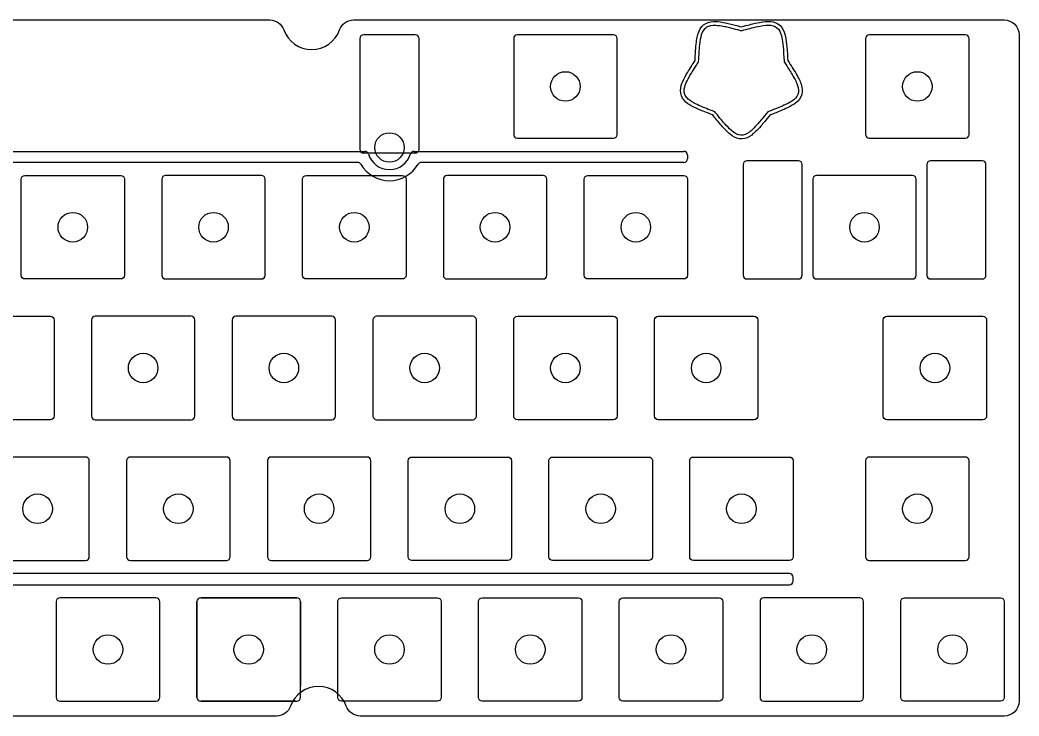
# Model space of a CAD drawing. Header units: millimetres. Extents: x -285 to -1, y 5 to 99.
# Drawn here: x -135.7 to -0.5, y 4.6 to 98.8 of the extents above; entities that cross this region are included whole.
import ezdxf

# ---------------------------------------------------------------- set-up
doc = ezdxf.new("R2010")
doc.units = ezdxf.units.MM
doc.layers.get('0').update_dxf_attribs({"linetype": 'CONTINUOUS'})

msp = doc.modelspace()

# ---------------------------------------------------------------- linework, layer by layer
for p, q in [((-196.69, 80.99), (-89.05, 80.99)), ((-82.37, 80.99), (-45.87, 80.99)), ((-45.37, 80.49), (-45.37, 79.99)), ((-90.02, 79.49), (-195.72, 79.49)), ((-45.87, 79.49), (-81.4, 79.49)), ((-111.26, 20.57), (-98.26, 20.57)), ((-16.01, 20.57), (-3.01, 20.57)), ((-111.76, 7.07), (-111.76, 20.07)), ((-97.76, 20.07), (-97.76, 8.59)), ((-16.51, 7.07), (-16.51, 20.07)), ((-2.51, 20.07), (-2.51, 7.07)), ((-98.43, 6.57), (-111.26, 6.57)), ((-3.01, 6.57), (-16.01, 6.57))]:
    msp.add_line(p, q)
for points in [[(-0.51, 96.77), (-0.51, 6.57, -0.414214), (-2.51, 4.57), (-89.67, 4.57, -0.317837), (-91.55, 5.9, 0.707107), (-99.09, 5.9, -0.317837), (-100.98, 4.57), (-184.74, 4.57, -0.317837), (-186.63, 5.9, 0.707107), (-194.17, 5.9, -0.317837), (-196.05, 4.57), (-283.21, 4.57, -0.414213), (-285.21, 6.57), (-285.21, 96.77, -0.414214), (-283.21, 98.77), (-195.14, 98.77, -0.317837), (-193.26, 97.44, 0.707107), (-185.71, 97.44, -0.317837), (-183.83, 98.77), (-101.89, 98.77, -0.317864), (-100.01, 97.44, 0.70718), (-92.46, 97.44, -0.317864), (-90.58, 98.77), (-2.51, 98.77, -0.414214)], [(-89.21, 96.77, 0.414214), (-89.71, 96.27), (-89.71, 81.27, 0.414214), (-89.21, 80.77), (-82.21, 80.77, 0.414214), (-81.71, 81.27), (-81.71, 96.27, 0.414214), (-82.21, 96.77)], [(-68.4, 96.77, 0.414214), (-68.9, 96.27), (-68.9, 83.27, 0.414214), (-68.4, 82.77), (-55.4, 82.77, 0.414214), (-54.9, 83.27), (-54.9, 96.27, 0.414214), (-55.4, 96.77)], [(-7.77, 82.77, 0.414214), (-7.27, 83.27), (-7.27, 96.27, 0.414214), (-7.77, 96.77), (-20.77, 96.77, 0.414214), (-21.27, 96.27), (-21.27, 83.27, 0.414214), (-20.77, 82.77)], [(-30.35, 63.72, 0.414214), (-29.85, 64.22), (-29.85, 79.22, 0.414214), (-30.35, 79.72), (-37.35, 79.72, 0.414214), (-37.85, 79.22), (-37.85, 64.22, 0.414214), (-37.35, 63.72)], [(-5.48, 63.72, 0.414214), (-4.98, 64.22), (-4.98, 79.22, 0.414214), (-5.48, 79.72), (-12.48, 79.72, 0.414214), (-12.98, 79.22), (-12.98, 64.22, 0.414214), (-12.48, 63.72)], [(-135.07, 77.72), (-122.07, 77.72, -0.414214), (-121.57, 77.22), (-121.57, 64.22, -0.414214), (-122.07, 63.72), (-135.07, 63.72, -0.414214), (-135.57, 64.22), (-135.57, 77.22, -0.414214)], [(-116.02, 77.72, 0.414214), (-116.52, 77.22), (-116.52, 64.22, 0.414214), (-116.02, 63.72), (-103.02, 63.72, 0.414214), (-102.52, 64.22), (-102.52, 77.22, 0.414214), (-103.02, 77.72)], [(-96.97, 77.72), (-83.97, 77.72, -0.414214), (-83.47, 77.22), (-83.47, 64.22, -0.414214), (-83.97, 63.72), (-96.97, 63.72, -0.414214), (-97.47, 64.22), (-97.47, 77.22, -0.414214)], [(-77.92, 77.72, 0.414214), (-78.42, 77.22), (-78.42, 64.22, 0.414214), (-77.92, 63.72), (-64.92, 63.72, 0.414214), (-64.42, 64.22), (-64.42, 77.22, 0.414214), (-64.92, 77.72)], [(-59.37, 64.22), (-59.37, 77.22, -0.414214), (-58.87, 77.72), (-45.87, 77.72, -0.414214), (-45.37, 77.22), (-45.37, 64.22, -0.414214), (-45.87, 63.72), (-58.87, 63.72, -0.414214)], [(-28.42, 64.22, 0.414214), (-27.92, 63.72), (-14.92, 63.72, 0.414214), (-14.42, 64.22), (-14.42, 77.22, 0.414214), (-14.92, 77.72), (-27.92, 77.72, 0.414214), (-28.42, 77.22)], [(-144.6, 58.67), (-131.6, 58.67, -0.414214), (-131.1, 58.17), (-131.1, 45.17, -0.414214), (-131.6, 44.67), (-144.6, 44.67, -0.414214), (-145.1, 45.17), (-145.1, 58.17, -0.414214)], [(-125.55, 58.67, 0.414214), (-126.05, 58.17), (-126.05, 45.17, 0.414214), (-125.55, 44.67), (-112.55, 44.67, 0.414214), (-112.05, 45.17), (-112.05, 58.17, 0.414214), (-112.55, 58.67)], [(-106.5, 58.67, 0.414214), (-107, 58.17), (-107, 45.17, 0.414214), (-106.5, 44.67), (-93.5, 44.67, 0.414214), (-93, 45.17), (-93, 58.17, 0.414214), (-93.5, 58.67)], [(-87.45, 58.67, 0.414214), (-87.95, 58.17), (-87.95, 45.17, 0.414214), (-87.45, 44.67), (-74.45, 44.67, 0.414214), (-73.95, 45.17), (-73.95, 58.17, 0.414214), (-74.45, 58.67)], [(-54.9, 58.17), (-54.9, 45.17, -0.414214), (-55.4, 44.67), (-68.4, 44.67, -0.414214), (-68.9, 45.17), (-68.9, 58.17, -0.414214), (-68.4, 58.67), (-55.4, 58.67, -0.414214)], [(-49.85, 45.17), (-49.85, 58.17, -0.414214), (-49.35, 58.67), (-36.35, 58.67, -0.414214), (-35.85, 58.17), (-35.85, 45.17, -0.414214), (-36.35, 44.67), (-49.35, 44.67, -0.414214)], [(-4.89, 58.17), (-4.89, 45.17, -0.414214), (-5.39, 44.67), (-18.39, 44.67, -0.414214), (-18.89, 45.17), (-18.89, 58.17, -0.414214), (-18.39, 58.67), (-5.39, 58.67, -0.414214)], [(-139.83, 39.62, 0.414214), (-140.33, 39.12), (-140.33, 26.12, 0.414214), (-139.83, 25.62), (-126.83, 25.62, 0.414214), (-126.33, 26.12), (-126.33, 39.12, 0.414214), (-126.83, 39.62)], [(-121.28, 26.12, 0.414214), (-120.78, 25.62), (-107.78, 25.62, 0.414214), (-107.28, 26.12), (-107.28, 39.12, 0.414214), (-107.78, 39.62), (-120.78, 39.62, 0.414214), (-121.28, 39.12)], [(-88.23, 39.12, 0.414214), (-88.73, 39.62), (-101.73, 39.62, 0.414214), (-102.23, 39.12), (-102.23, 26.12, 0.414214), (-101.73, 25.62), (-88.73, 25.62, 0.414214), (-88.23, 26.12)], [(-69.68, 25.62), (-82.68, 25.62, -0.414214), (-83.18, 26.12), (-83.18, 39.12, -0.414214), (-82.68, 39.62), (-69.68, 39.62, -0.414214), (-69.18, 39.12), (-69.18, 26.12, -0.414214)], [(-50.13, 39.12), (-50.13, 26.12, -0.414214), (-50.63, 25.62), (-63.63, 25.62, -0.414214), (-64.13, 26.12), (-64.13, 39.12, -0.414214), (-63.63, 39.62), (-50.63, 39.62, -0.414214)], [(-31.58, 25.62), (-44.58, 25.62, -0.414214), (-45.08, 26.12), (-45.08, 39.12, -0.414214), (-44.58, 39.62), (-31.58, 39.62, -0.414214), (-31.08, 39.12), (-31.08, 26.12, -0.414214)], [(-7.27, 39.12, 0.414214), (-7.77, 39.62), (-20.77, 39.62, 0.414214), (-21.27, 39.12), (-21.27, 26.12, 0.414214), (-20.77, 25.62), (-7.77, 25.62, 0.414214), (-7.27, 26.12)], [(-31.08, 23.34, 0.414213), (-31.58, 23.84), (-246.92, 23.84, 0.414214), (-247.42, 23.34), (-247.42, 22.84, 0.414214), (-246.92, 22.34), (-31.58, 22.34, 0.414214), (-31.08, 22.84)], [(-116.81, 20.07, 0.414214), (-117.31, 20.57), (-130.31, 20.57, 0.414214), (-130.81, 20.07), (-130.81, 7.07, 0.414214), (-130.31, 6.57), (-117.31, 6.57, 0.414214), (-116.81, 7.07)], [(-111.26, 20.57, 0.414214), (-111.76, 20.07), (-111.76, 7.07, 0.414214), (-111.26, 6.57), (-98.26, 6.57, 0.414214), (-97.76, 7.07), (-97.76, 20.07, 0.414214), (-98.26, 20.57)], [(-92.71, 7.07), (-92.71, 20.07, -0.414214), (-92.21, 20.57), (-79.21, 20.57, -0.414214), (-78.71, 20.07), (-78.71, 7.07, -0.414214), (-79.21, 6.57), (-92.21, 6.57, -0.414214)], [(-73.16, 20.57), (-60.16, 20.57, -0.414214), (-59.66, 20.07), (-59.66, 7.07, -0.414214), (-60.16, 6.57), (-73.16, 6.57, -0.414214), (-73.66, 7.07), (-73.66, 20.07, -0.414214)], [(-54.61, 7.07), (-54.61, 20.07, -0.414214), (-54.11, 20.57), (-41.11, 20.57, -0.414214), (-40.61, 20.07), (-40.61, 7.07, -0.414214), (-41.11, 6.57), (-54.11, 6.57, -0.414214)], [(-22.06, 6.57, 0.414214), (-21.56, 7.07), (-21.56, 20.07, 0.414214), (-22.06, 20.57), (-35.06, 20.57, 0.414214), (-35.56, 20.07), (-35.56, 7.07, 0.414214), (-35.06, 6.57)], [(-3.01, 6.57), (-16.01, 6.57, -0.414214), (-16.51, 7.07), (-16.51, 20.07, -0.414214), (-16.01, 20.57), (-3.01, 20.57, -0.414214), (-2.51, 20.07), (-2.51, 7.07, -0.414214)]]:
    msp.add_lwpolyline(points, format="xyb", close=True)
for centre, radius in [((-61.9, 89.77), 2), ((-14.27, 89.77), 2), ((-85.71, 81.51), 1.99), ((-128.57, 70.72), 2), ((-109.52, 70.72), 2), ((-90.47, 70.72), 2), ((-71.42, 70.72), 2), ((-52.37, 70.72), 2), ((-21.42, 70.72), 2), ((-119.05, 51.67), 2), ((-100, 51.67), 2), ((-80.95, 51.67), 2), ((-61.9, 51.67), 2), ((-42.85, 51.67), 2), ((-11.89, 51.67), 2), ((-133.33, 32.62), 2), ((-114.28, 32.62), 2), ((-95.23, 32.62), 2), ((-76.18, 32.62), 2), ((-57.13, 32.62), 2), ((-38.08, 32.62), 2), ((-14.27, 32.62), 2), ((-123.81, 13.57), 2), ((-104.76, 13.57), 2), ((-85.71, 13.57), 2), ((-66.66, 13.57), 2), ((-47.61, 13.57), 2), ((-28.56, 13.57), 2), ((-9.51, 13.57), 2), ((-9.51, 13.57), 2), ((-9.51, 13.57), 2)]:
    msp.add_circle(centre, radius)
for centre, radius, start, end in [((-89.05, 80.49), 0.5, 16.9767, 90), ((-85.71, 81.51), 2.99, 196.9767, 343.0251), ((-82.37, 80.49), 0.5, 90, 163.0251), ((-45.87, 80.49), 0.5, 0.0001, 90), ((-45.87, 79.99), 0.5, -90, 0.0001), ((-90.02, 78.99), 0.5, 30.3079, 90), ((-85.71, 81.51), 4.49, 210.3079, 329.6934), ((-81.4, 78.99), 0.5, 90, 149.6934), ((-111.26, 20.07), 0.5, 90.0001, 180.0001), ((-98.26, 20.07), 0.5, 0.0001, 90.0001), ((-111.26, 7.07), 0.5, 180.0001, 270.0001)]:
    msp.add_arc(centre, radius, start, end)
for points, knots in [([(-44.36, 93.28), (-44.31, 94.21), (-44.27, 94.76), (-44.23, 95.21), (-44.15, 96.06), (-44.07, 96.52), (-43.94, 96.93), (-43.79, 97.41), (-43.57, 97.81), (-43.2, 98.12), (-42.82, 98.42), (-42.35, 98.55), (-41.86, 98.57), (-41.51, 98.58), (-41.13, 98.54), (-40.57, 98.44), (-40.17, 98.37), (-39.7, 98.26), (-38.94, 98.07), (-38.69, 98), (-38.41, 97.93), (-38.08, 97.84)], [0.0081316, 0.0081316, 0.0081316, 0.0081316, 0.093026, 0.093026, 0.093026, 0.2523277, 0.2523277, 0.2523277, 0.43574, 0.43574, 0.43574, 0.6231249, 0.6231249, 0.6231249, 0.7602229, 0.7602229, 0.7602229, 0.8577943, 0.8577943, 0.8577943, 0.889202, 0.889202, 0.889202, 0.889202]), ([(-43.87, 93.12), (-43.82, 94.13), (-43.78, 94.7), (-43.73, 95.17), (-43.65, 96), (-43.57, 96.43), (-43.46, 96.79), (-43.31, 97.27), (-43.1, 97.61), (-42.76, 97.82), (-42.43, 98.03), (-42.05, 98.09), (-41.53, 98.06), (-41.24, 98.05), (-40.9, 98), (-40.39, 97.9), (-39.97, 97.81), (-39.46, 97.69), (-38.61, 97.46), (-38.45, 97.42), (-38.27, 97.37), (-38.08, 97.32)], [0.0040023, 0.0040023, 0.0040023, 0.0040023, 0.092977, 0.092977, 0.092977, 0.2530701, 0.2530701, 0.2530701, 0.4639777, 0.4639777, 0.4639777, 0.6673114, 0.6673114, 0.6673114, 0.7823161, 0.7823161, 0.7823161, 0.875819, 0.875819, 0.875819, 0.8933248, 0.8933248, 0.8933248, 0.8933248]), ([(-38.08, 97.84), (-37.19, 98.08), (-36.65, 98.22), (-36.21, 98.32), (-35.37, 98.5), (-34.91, 98.56), (-34.48, 98.57), (-33.98, 98.58), (-33.53, 98.49), (-33.13, 98.23), (-32.72, 97.97), (-32.45, 97.56), (-32.28, 97.1), (-32.16, 96.76), (-32.08, 96.39), (-32.01, 95.83), (-31.95, 95.43), (-31.91, 94.95), (-31.86, 94.16), (-31.84, 93.91), (-31.83, 93.62), (-31.81, 93.28)], [-0.889202, -0.889202, -0.889202, -0.889202, -0.8042955, -0.8042955, -0.8042955, -0.6449944, -0.6449944, -0.6449944, -0.4615825, -0.4615825, -0.4615825, -0.2741971, -0.2741971, -0.2741971, -0.1370985, -0.1370985, -0.1370985, -0.0395265, -0.0395265, -0.0395265, -0.0081316, -0.0081316, -0.0081316, -0.0081316]), ([(-38.08, 97.32), (-37.11, 97.59), (-36.55, 97.73), (-36.1, 97.83), (-35.28, 98.01), (-34.85, 98.06), (-34.47, 98.07), (-33.97, 98.08), (-33.58, 97.98), (-33.27, 97.72), (-32.97, 97.47), (-32.79, 97.13), (-32.66, 96.63), (-32.59, 96.34), (-32.53, 96), (-32.47, 95.49), (-32.42, 95.06), (-32.38, 94.54), (-32.33, 93.66), (-32.32, 93.5), (-32.31, 93.32), (-32.3, 93.12)], [-0.8933248, -0.8933248, -0.8933248, -0.8933248, -0.8043445, -0.8043445, -0.8043445, -0.6442522, -0.6442522, -0.6442522, -0.4333501, -0.4333501, -0.4333501, -0.230015, -0.230015, -0.230015, -0.1150075, -0.1150075, -0.1150075, -0.0215037, -0.0215037, -0.0215037, -0.0040023, -0.0040023, -0.0040023, -0.0040023]), ([(-41.96, 85.91), (-42.83, 86.24), (-43.34, 86.45), (-43.76, 86.63), (-44.54, 86.97), (-44.95, 87.19), (-45.31, 87.44), (-45.71, 87.72), (-46.03, 88.06), (-46.2, 88.5), (-46.38, 88.96), (-46.35, 89.45), (-46.22, 89.92), (-46.12, 90.26), (-45.97, 90.61), (-45.7, 91.11), (-45.5, 91.46), (-45.26, 91.88), (-44.84, 92.54), (-44.7, 92.76), (-44.54, 93), (-44.36, 93.28)], [0.0081242, 0.0081242, 0.0081242, 0.0081242, 0.0930043, 0.0930043, 0.0930043, 0.2522611, 0.2522611, 0.2522611, 0.4355936, 0.4355936, 0.4355936, 0.6228768, 0.6228768, 0.6228768, 0.7598453, 0.7598453, 0.7598453, 0.8573902, 0.8573902, 0.8573902, 0.8886786, 0.8886786, 0.8886786, 0.8886786]), ([(-41.66, 86.33), (-42.6, 86.68), (-43.13, 86.9), (-43.56, 87.09), (-44.33, 87.42), (-44.71, 87.63), (-45.02, 87.85), (-45.43, 88.14), (-45.68, 88.44), (-45.78, 88.84), (-45.88, 89.21), (-45.82, 89.59), (-45.63, 90.08), (-45.53, 90.35), (-45.38, 90.66), (-45.12, 91.11), (-44.91, 91.48), (-44.64, 91.93), (-44.16, 92.67), (-44.07, 92.81), (-43.97, 92.96), (-43.87, 93.12)], [0.0039987, 0.0039987, 0.0039987, 0.0039987, 0.0929553, 0.0929553, 0.0929553, 0.2530028, 0.2530028, 0.2530028, 0.4638343, 0.4638343, 0.4638343, 0.667058, 0.667058, 0.667058, 0.7819359, 0.7819359, 0.7819359, 0.8754113, 0.8754113, 0.8754113, 0.8928099, 0.8928099, 0.8928099, 0.8928099]), ([(-32.3, 93.12), (-31.75, 92.28), (-31.45, 91.79), (-31.21, 91.39), (-30.78, 90.67), (-30.6, 90.27), (-30.48, 89.91), (-30.31, 89.44), (-30.29, 89.04), (-30.44, 88.67), (-30.58, 88.31), (-30.85, 88.03), (-31.29, 87.75), (-31.54, 87.59), (-31.84, 87.43), (-32.32, 87.22), (-32.7, 87.04), (-33.19, 86.84), (-34.01, 86.52), (-34.16, 86.46), (-34.33, 86.4), (-34.51, 86.33)], [-0.8928099, -0.8928099, -0.8928099, -0.8928099, -0.8038455, -0.8038455, -0.8038455, -0.6437786, -0.6437786, -0.6437786, -0.4328218, -0.4328218, -0.4328218, -0.2296306, -0.2296306, -0.2296306, -0.1148153, -0.1148153, -0.1148153, -0.0213623, -0.0213623, -0.0213623, -0.0039987, -0.0039987, -0.0039987, -0.0039987]), ([(-31.81, 93.28), (-31.3, 92.51), (-31.01, 92.04), (-30.78, 91.64), (-30.34, 90.91), (-30.14, 90.49), (-30, 90.08), (-29.84, 89.61), (-29.78, 89.15), (-29.91, 88.69), (-30.03, 88.22), (-30.34, 87.84), (-30.72, 87.54), (-31.01, 87.32), (-31.34, 87.13), (-31.85, 86.88), (-32.21, 86.71), (-32.65, 86.51), (-33.39, 86.22), (-33.62, 86.13), (-33.89, 86.03), (-34.21, 85.91)], [-0.8886786, -0.8886786, -0.8886786, -0.8886786, -0.8037964, -0.8037964, -0.8037964, -0.6445261, -0.6445261, -0.6445261, -0.4611844, -0.4611844, -0.4611844, -0.2739123, -0.2739123, -0.2739123, -0.1369561, -0.1369561, -0.1369561, -0.0394248, -0.0394248, -0.0394248, -0.0081242, -0.0081242, -0.0081242, -0.0081242]), ([(-34.21, 85.91), (-34.79, 85.19), (-35.14, 84.76), (-35.45, 84.42), (-36.01, 83.78), (-36.35, 83.46), (-36.69, 83.2), (-37.09, 82.9), (-37.51, 82.7), (-37.98, 82.68), (-38.47, 82.65), (-38.93, 82.82), (-39.33, 83.1), (-39.63, 83.3), (-39.91, 83.55), (-40.3, 83.96), (-40.58, 84.25), (-40.9, 84.62), (-41.41, 85.23), (-41.57, 85.42), (-41.75, 85.64), (-41.96, 85.91)], [0.0081245, 0.0081245, 0.0081245, 0.0081245, 0.0930074, 0.0930074, 0.0930074, 0.2522781, 0.2522781, 0.2522781, 0.4356435, 0.4356435, 0.4356435, 0.6229744, 0.6229744, 0.6229744, 0.7600205, 0.7600205, 0.7600205, 0.857569, 0.857569, 0.857569, 0.8889419, 0.8889419, 0.8889419, 0.8889419]), ([(-34.51, 86.33), (-35.14, 85.54), (-35.51, 85.1), (-35.82, 84.75), (-36.38, 84.12), (-36.69, 83.82), (-37, 83.6), (-37.4, 83.3), (-37.77, 83.15), (-38.17, 83.18), (-38.56, 83.2), (-38.9, 83.37), (-39.31, 83.7), (-39.53, 83.89), (-39.78, 84.13), (-40.13, 84.51), (-40.42, 84.83), (-40.76, 85.22), (-41.32, 85.91), (-41.42, 86.04), (-41.53, 86.17), (-41.66, 86.33)], [0.0039988, 0.0039988, 0.0039988, 0.0039988, 0.0929585, 0.0929585, 0.0929585, 0.2530208, 0.2530208, 0.2530208, 0.4638917, 0.4638917, 0.4638917, 0.6671668, 0.6671668, 0.6671668, 0.7821167, 0.7821167, 0.7821167, 0.8755957, 0.8755957, 0.8755957, 0.8930677, 0.8930677, 0.8930677, 0.8930677])]:
    msp.add_open_spline(points, degree=3, knots=knots)

doc.saveas('drawing.dxf')
